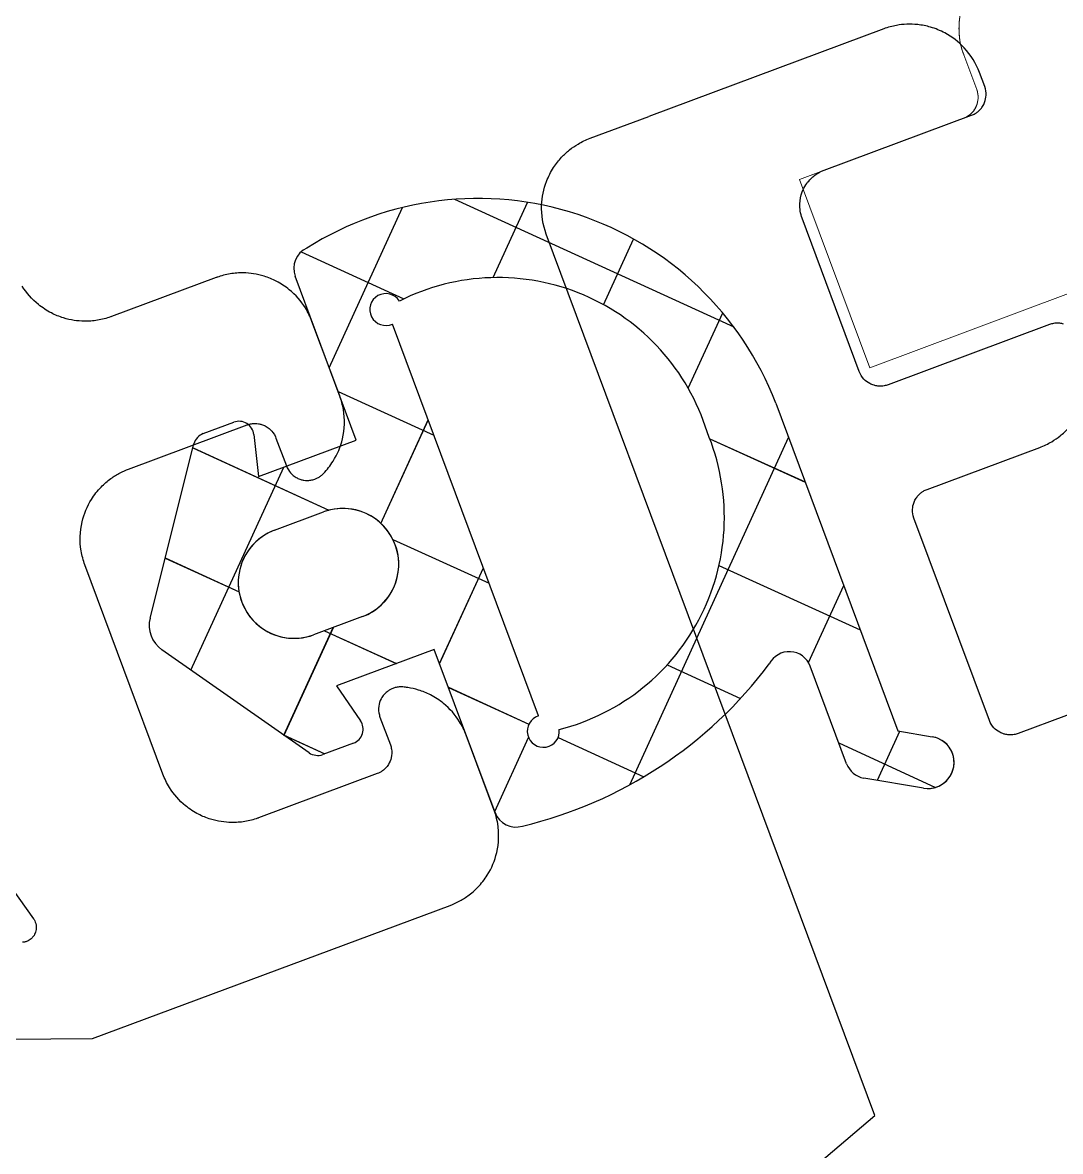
# Model space of a CAD drawing. Extents: x 12199666 to 24617114, y 1197707 to 2548648.
# Drawn here: x 12318127.64 to 12318141.58, y 1246594.79 to 1246609.95 of the extents above; entities that cross this region are included whole.
import ezdxf

# ---------------------------------------------------------------- set-up
doc = ezdxf.new("R2010")
doc.units = 0
doc.header["$LTSCALE"] = 10
doc.header["$MEASUREMENT"] = 0
doc.layers.add('TX-PLAN-T1-F11$0$_EDO-ALUMINIUM-SECTION', color=90, linetype='Continuous', lineweight=30)
for name, color, linetype in [('TX-PLAN-T1-F11$0$F-Alum', 4, 'Continuous'), ('TX-PLAN-T1-F11$0$F_MISC', 8, 'Continuous'), ('TX-PLAN-T1-F11$0$Hatch @ 1', 8, 'Continuous')]:
    doc.layers.add(name, color=color, linetype=linetype)
pattern_1 = [(45, (-100.235294117649, -120.6999999999799), (-1.060660171779821, 1.060660171779821), []), (135, (-100.235294117649, -120.6999999999799), (-1.060660171779821, -1.060660171779821), [])]

# ---------------------------------------------------------------- blocks, each defined once
blk = doc.blocks.new('TX-PLAN-T1-F11$0$A$C32464EE7-flat-2')
at = {"layer": 'TX-PLAN-T1-F11$0$Hatch @ 1'}
h = blk.add_hatch(dxfattribs=at)
h.set_pattern_fill('ACET-2D-M_GASKET-PISA', color=256, pattern_type=2)
h.set_pattern_definition(pattern_1)
edge = h.paths.add_edge_path(flags=16)
edge.add_ellipse((5.814364438774646, -0.1526982213981682), major_axis=(-2.294940350111574e-05, 2.941464082126913), ratio=0.9999999999848833, start_angle=173.8145875969422, end_angle=272.5188461349258)
edge.add_ellipse((5.821926715128939, 0.1477729937032564), major_axis=(-2.290718839503825e-05, 2.936053009114403), ratio=0.9999999999848832, start_angle=266.6572173838625, end_angle=366.3873601708309)
edge.add_ellipse((5.285052160907071, 3.022841308193165), major_axis=(-1.673695805948228e-06, 0.2145209020673065), ratio=0.9999999999848833, start_angle=281.4962730826894, end_angle=543.9951661964691)
edge.add_line((5.29999999802385, 2.808841823163675), (5.300000001851004, -2.808841816069616))
edge.add_ellipse((5.288592794779106, -3.0240257575133), major_axis=(-1.681226422078908e-06, 0.2154860854570871), ratio=0.9999999999848835, start_angle=356.9650625333506, end_angle=615.7571063353425)
edge = h.paths.add_edge_path()
edge.add_ellipse((2.405032269824005, 2.116825078257534), major_axis=(-1.560409145895391e-06, 0.1999999999970896), ratio=0.9999999999848836, start_angle=359.9995530153119, end_angle=415.4129925898955)
edge.add_line((2.240378361348121, 2.230355208259425), (0.8706921830089414, 0.243885337440588))
edge.add_ellipse((1.199999999989814, 0.01682507743680617), major_axis=(-3.12081101583317e-06, 0.3999999999869033), ratio=0.9999999999848833, start_angle=55.41299259357056, end_angle=124.5861134385662)
edge.add_line((0.8706921833145316, -0.2102351830108091), (2.240378364360367, -2.196705051967001))
edge.add_ellipse((2.405032272683457, -2.083174921739555), major_axis=(-1.560409145895391e-06, 0.1999999999970896), ratio=0.9999999999848836, start_angle=124.5861134395652, end_angle=179.9995530153118)
edge.add_line((2.405032272828976, -2.283174921736645), (2.843844720249763, -2.283174921438331))
edge.add_ellipse((2.843844720104244, -2.083174921441241), major_axis=(-1.560409145895391e-06, 0.1999999999970896), ratio=0.9999999999848836, start_angle=179.9995530153118, end_angle=284.0357964823576)
edge.add_line((3.037873220106121, -2.034667796302529), (2.900000000983709, -1.483174921406317))
edge.add_line((2.900000000983709, -1.483174921406317), (4.300000000963337, -1.483174920453166))
edge.add_line((4.300000000963337, -1.483174920453166), (4.300000002556772, -3.821543600482983))
edge.add_ellipse((4.600000002552406, -3.821543600279256), major_axis=(-2.34061008086428e-06, 0.2999999999883585), ratio=0.9999999999848834, start_angle=89.99955301531189, end_angle=176.6979376521906)
edge.add_ellipse((5.289379659596307, 1.682792904939561), major_axis=(-4.56161578767933e-05, 5.846700489855721), ratio=0.9999999999848833, start_angle=173.0575671010197, end_angle=212.6977271113292)
edge.add_ellipse((8.652177808558918, -3.457024890056346), major_axis=(-2.34061008086428e-06, 0.2999999999883585), ratio=0.9999999999848834, start_angle=269.9995530153119, end_angle=402.9296294644338, ccw=False)
edge.add_line((8.952177808569104, -3.457024889852619), (8.952177809522254, -4.856379998040211))
edge.add_ellipse((9.252177809517889, -4.856379997836484), major_axis=(-2.34061008086428e-06, 0.2999999999883585), ratio=0.9999999999848834, start_angle=89.99955301531189, end_angle=149.9995530156768)
edge.add_line((9.10217780968378, -5.116187619074481), (9.80802255890012, -5.523707274398475))
edge.add_ellipse((9.98302255870658, -5.220598382955359), major_axis=(-2.730710548348725e-06, 0.3499999999912689), ratio=0.9999999999848833, start_angle=149.9995530154322, end_angle=329.9995530164637)
edge.add_line((10.15802255848394, -4.917489491512242), (9.752177809386922, -4.683174916739517))
edge.add_line((9.752177809394198, -4.683174916739517), (9.752177806192776, 0.01678063913277583))
edge.add_ellipse((5.468519646572531, -0.02465037666843273), major_axis=(-3.342280979268251e-05, 4.283858512717416), ratio=0.9999999999848833, start_angle=270.5536934428019, end_angle=371.9602481519876)
edge.add_ellipse((4.599999997320992, 3.866825079756381), major_axis=(-2.34061008086428e-06, 0.2999999999883585), ratio=0.9999999999848834, start_angle=3.682369216765013, end_angle=89.99955301531189)
edge.add_line((4.299999997318082, 3.866825079545379), (4.299999998918793, 1.516825079546834))
edge.add_line((4.299999998918793, 1.516825079546834), (2.899999998939165, 1.516825078593683))
edge.add_line((2.899999998939165, 1.516825078600959), (3.037873217312153, 2.068317953686346))
edge.add_ellipse((2.843844717244792, 2.116825078555848), major_axis=(-1.560409145895391e-06, 0.1999999999970896), ratio=0.9999999999848836, start_angle=255.9633095464068, end_angle=359.9995530153119)
edge.add_line((2.843844717113825, 2.316825078560214), (2.405032269693038, 2.3168250782619))
edge = h.paths.add_edge_path(flags=16)
edge.add_line((3.550000000468572, -0.7331749209624832), (2.850000000478758, -0.7331749214354204))
edge.add_ellipse((2.849999999954889, 0.0168250785645796), major_axis=(-5.851528840139513e-06, 0.7499999999781725), ratio=0.9999999999848835, start_angle=359.99955301503394, end_angle=539.9995530150339, ccw=False)
edge.add_line((2.849999999452848, 0.7668250785645796), (3.549999999442662, 0.7668250790375168))
edge.add_ellipse((3.549999999959255, 0.01682507903751684), major_axis=(-5.851528840139513e-06, 0.7499999999781725), ratio=0.9999999999848835, start_angle=179.9995530150339, end_angle=359.99955301503394, ccw=False)
at = {"color": 8}
for p, q in [((4.299999998947897, 1.516825079561386), (4.299999997347186, 3.866825079552655)), ((5.300000001872831, -2.808841816062341), (5.299999998045678, 2.808841823170951)), ((2.405032269722142, 2.316825078269176), (2.843844717142929, 2.316825078560214)), ((0.8706921830307692, 0.243885337447864), (2.240378361362673, 2.230355208266701)), ((3.037873217333981, 2.068317953693622), (2.899999998968269, 1.516825078600959)), ((2.899999998968269, 1.516825078600959), (4.299999998947897, 1.516825079561386)), ((2.849999999474676, 0.7668250785718556), (3.549999999471765, 0.7668250790447928)), ((9.752177806214604, 0.01678063914005179), (9.752177809416025, -4.683174916732241)), ((2.240378364374919, -2.196705051952449), (0.8706921833436354, -0.2102351830035332)), ((3.5500000004904, -0.7331749209552072), (2.850000000500586, -0.7331749214281444)), ((2.900000001005537, -1.483174921399041), (3.037873220127949, -2.034667796295253)), ((4.300000000985165, -1.483174920438614), (2.900000001005537, -1.483174921399041)), ((4.300000002585875, -3.821543600475707), (4.300000000985165, -1.483174920438614)), ((2.843844720271591, -2.283174921431055), (2.405032272850804, -2.283174921736645)), ((8.952177809544082, -4.856379998032935), (8.952177808590932, -3.457024889845343)), ((9.752177809416025, -4.683174916732241), (10.15802255850576, -4.917489491504966)), ((9.808022558929224, -5.523707274398475), (9.102177809712884, -5.116187619067205))]:
    blk.add_line(p, q, dxfattribs=at)
for centre, major_axis, ratio, start_param, end_param in [((5.468519646594359, -0.02465037667570869), (-3.342280979268251e-05, 4.283858512717416), 0.9999999999848833, 4.722052754008287, 6.491931016787339), ((4.599999997350096, 3.86682507974183), (-2.34061008086428e-06, 0.2999999999883585), 0.9999999999848834, 0.06426946710663425, 1.570788525440383), ((5.285052160936175, 3.022841308185889), (-1.673695805948228e-06, 0.2145209020673065), 0.9999999999848833, 4.913036797386017, 9.494506765062146), ((5.821926715150767, 0.1477729936959804), (-2.290718839503825e-05, 2.936053009114403), 0.9999999999848832, 4.65404641755466, 6.394665772671334), ((2.405032269845833, 2.116825078257534), (-1.560409145895391e-06, 0.1999999999970896), 0.9999999999848833, 6.283177505825073, 7.250324476256483), ((2.843844717273896, 2.116825078548572), (-1.560409145895391e-06, 0.1999999999970896), 0.9999999999848833, 4.467402515886231, 6.283177505825073), ((2.849999999983993, 0.01682507855730364), (-5.851528840139509e-06, 0.749999999978172), 0.9999999999848833, 6.283177505820221, 9.424770159410015), ((3.549999999981083, 0.01682507903024089), (-5.851528840139509e-06, 0.749999999978172), 0.9999999999848833, 3.141584852230428, 6.283177505820221), ((1.200000000026193, 0.01682507743680617), (-3.12081101583317e-06, 0.3999999999869033), 0.9999999999848833, 0.9671391691410384, 2.174437881766134), ((5.81436443880375, -0.1526982214054442), (-2.294940350111574e-05, 2.941464082126913), 0.9999999999848833, 3.033636841562739, 4.756351138790278), ((2.843844720133347, -2.083174921448517), (-1.560409145895391e-06, 0.1999999999970896), 0.9999999999848833, 3.141584852235279, 4.957359842141669), ((2.40503227271256, -2.083174921746831), (-1.560409145895391e-06, 0.1999999999970896), 0.9999999999848833, 2.17443788178357, 3.141584852235279), ((5.28859279480821, -3.024025757520576), (-1.681226422078908e-06, 0.2154860854570871), 0.9999999999848834, 6.230215655794419, 10.74698889810456), ((8.652177808588021, -3.457024890063622), (-2.34061008086428e-06, 0.2999999999883585), 0.9999999999848834, 4.712381179030176, 7.032448687995126), ((5.289379659625411, 1.682792904939561), (-4.56161578767933e-05, 5.846700489855721), 0.9999999999848833, 3.020424341403813, 3.712275649601104), ((4.60000000258151, -3.821543600286532), (-2.34061008086428e-06, 0.2999999999883585), 0.9999999999848834, 1.570788525440383, 3.083960793514385), ((9.252177809539717, -4.85637999784376), (-2.34061008086428e-06, 0.2999999999883585), 0.9999999999848834, 1.570788525440383, 2.61798607664335), ((9.983022558728408, -5.220598382962635), (-2.730710548348725e-06, 0.3499999999912689), 0.9999999999848833, 2.617986076639081, 5.759578730246877)]:
    blk.add_ellipse(centre, major_axis=major_axis, ratio=ratio, start_param=start_param, end_param=end_param, dxfattribs=at)
blk = doc.blocks.new('TX-PLAN-T1-F11$0$A$C1AF07CCD-flat-1')
at = {"color": 34, "lineweight": 0, "flags": 128}
for points in [[(-7.199999878008384, 2.650000103058119), (-7.200000001335866, 2.149999995010148, -0.09869644232991795), (-7.222929456664133, 2.034969915890542, -0.08249638670600026), (-7.275003331196785, 1.951564866925764, -0.05218479353110298), (-7.320962825615425, 1.909280896135897, -0.04398833921330538), (-7.365833833944635, 1.881672906514723, -0.03657129134671248), (-7.406360655390017, 1.864988325447484, -0.03475398242086657), (-7.446741158506484, 1.85476540021773, -0.02181846096293561), (-7.472673279429728, 1.851247229744331, -0.02280645270893008), (-7.499998337960278, 1.850000064827327), (-7.49999983348971, 1.850000064841879), (-9.850000032383832, 1.850000063284824), (-9.85000003055029, -0.8500000067651854), (-7.000000215368345, -0.8500000048370566), (-5.499999970539648, 0.6500000092200935), (-3.355319844951737, 0.650000010668009), (-2.829871141402691, 1.516025464457925)], [(-6.94998704786849, 3.311452511414245, 0.08249890381584282), (-7.123571270487446, 3.033426796326239, 0.09869454672094982), (-7.200000001685112, 2.649999995010148)]]:
    blk.add_lwpolyline(points, format="xyb", dxfattribs=at)
blk = doc.blocks.new('TX-PLAN-T1-F11$0$A$C32464EE7-flat-3')
at = {"layer": 'TX-PLAN-T1-F11$0$Hatch @ 1'}
h = blk.add_hatch(dxfattribs=at)
h.set_pattern_fill('ACET-2D-M_GASKET-PISA', color=256, pattern_type=2)
h.set_pattern_definition(pattern_1)
edge = h.paths.add_edge_path(flags=16)
edge.add_ellipse((5.814364438847406, -0.1526982213472365), major_axis=(-2.729598120378796, 1.096131857113505), ratio=0.9999999999994006, start_angle=105.6940780329571, end_angle=204.398336571012)
edge.add_ellipse((5.821926715201698, 0.1477729937541881), major_axis=(-2.724576792796142, 1.094115429463272), ratio=0.9999999999994006, start_angle=198.5367078200183, end_angle=298.2668506070075)
edge.add_ellipse((5.285052160965279, 3.022841308244097), major_axis=(-0.1990695227650577, 0.07994086897087982), ratio=0.9999999999994006, start_angle=213.3757635179478, end_angle=475.8746566314689)
edge.add_line((5.299999998082058, 2.808841823221883), (5.300000001923763, -2.808841816011409))
edge.add_ellipse((5.288592794851866, -3.024025757462368), major_axis=(-0.1999651865189662, 0.08030054300616028), ratio=0.9999999999994006, start_angle=288.8445529682267, end_angle=547.6365967699815)
edge = h.paths.add_edge_path()
edge.add_ellipse((2.405032269838557, 2.116825078308466), major_axis=(-0.1855945232746308, 0.07452967818244362), ratio=0.9999999999994006, start_angle=291.8790434530692, end_angle=347.2924830284358)
edge.add_line((2.240378361348121, 2.230355208310357), (0.8706921830016654, 0.2438853374842438))
edge.add_ellipse((1.199999999982538, 0.01682507748773787), major_axis=(-0.3711890465565375, 0.1490593563576113), ratio=0.9999999999994006, start_angle=347.2924830285299, end_angle=416.4656038743582)
edge.add_line((0.8706921833145316, -0.2102351829671534), (2.240378364374919, -2.196705051916069))
edge.add_ellipse((2.40503227271256, -2.083174921688624), major_axis=(-0.1855945232746308, 0.07452967818244362), ratio=0.9999999999994006, start_angle=56.46560387657177, end_angle=111.8790434530692)
edge.add_line((2.40503227285808, -2.283174921692989), (2.843844720286143, -2.283174921394675))
edge.add_ellipse((2.843844720140623, -2.083174921390309), major_axis=(-0.1855945232746308, 0.07452967818244362), ratio=0.9999999999994006, start_angle=111.8790434530692, end_angle=215.9152869203469)
edge.add_line((3.037873220142501, -2.034667796251597), (2.900000001020089, -1.483174921355385))
edge.add_line((2.900000001012813, -1.483174921348109), (4.300000001014268, -1.483174920394958))
edge.add_line((4.300000001014268, -1.483174920402234), (4.300000002614979, -3.821543600424775))
edge.add_ellipse((4.600000002610614, -3.821543600221048), major_axis=(-0.2783917849155841, 0.1117945172663894), ratio=0.9999999999994008, start_angle=21.87904345084974, end_angle=108.5774280877561)
edge.add_ellipse((5.28937965966179, 1.682792904990492), major_axis=(-5.42557795096218, 2.178763529664138), ratio=0.9999999999994006, start_angle=104.9370575371131, end_angle=144.5772175474359)
edge.add_ellipse((8.652177808682609, -3.457024889983586), major_axis=(-0.2783917849155841, 0.1117945172663894), ratio=0.9999999999994008, start_angle=201.8790434508498, end_angle=334.8091199014786, ccw=False)
edge.add_line((8.952177808692795, -3.457024889779859), (8.952177809645946, -4.856379997967451))
edge.add_ellipse((9.25217780964158, -4.856379997756449), major_axis=(-0.2783917849155841, 0.1117945172663894), ratio=0.9999999999994008, start_angle=21.87904345084974, end_angle=81.87904345158267)
edge.add_line((9.102177809822024, -5.116187619001721), (9.80802255904564, -5.523707274325716))
edge.add_ellipse((9.983022558830271, -5.220598382875323), major_axis=(-0.324790415732423, 0.1304269368120004), ratio=0.9999999999994006, start_angle=81.87904345147173, end_angle=261.8790434514717)
edge.add_line((10.15802255863673, -4.917489491439483), (9.75217780953244, -4.683174916666758))
edge.add_line((9.75217780953244, -4.683174916666758), (9.752177806323743, 0.01678063919825945))
edge.add_ellipse((5.468519646630739, -0.02465037661750102), major_axis=(-3.975303392398927, 1.596372981643071), ratio=0.9999999999994008, start_angle=202.4331838789039, end_angle=303.8397385880745)
edge.add_ellipse((4.599999997357372, 3.866825079807313), major_axis=(-0.2783917849155841, 0.1117945172663894), ratio=0.9999999999994008, start_angle=295.5618596522221, end_angle=381.8790434508497)
edge.add_line((4.299999997361738, 3.866825079603586), (4.299999998969724, 1.516825079605042))
edge.add_line((4.299999998969724, 1.516825079597766), (2.899999998968269, 1.516825078644615))
edge.add_line((2.899999998968269, 1.516825078644615), (3.037873217341257, 2.068317953730002))
edge.add_ellipse((2.843844717273896, 2.11682507860678), major_axis=(-0.1855945232746308, 0.07452967818244362), ratio=0.9999999999994006, start_angle=187.8427999839768, end_angle=291.8790434530692)
edge.add_line((2.843844717142929, 2.31682507860387), (2.405032269714866, 2.316825078305556))
edge = h.paths.add_edge_path(flags=16)
edge.add_line((3.550000000504951, -0.7331749209115515), (2.850000000507862, -0.7331749213917647))
edge.add_ellipse((2.849999999983993, 0.0168250786155113), major_axis=(-0.6959794622889603, 0.2794862931696115), ratio=0.9999999999994008, start_angle=291.87904345108393, end_angle=471.8790434510838, ccw=False)
edge.add_line((2.849999999481952, 0.7668250786155113), (3.549999999479041, 0.7668250790957245))
edge.add_ellipse((3.549999999988358, 0.01682507908844855), major_axis=(-0.6959794622889603, 0.2794862931696115), ratio=0.9999999999994008, start_angle=111.8790434510839, end_angle=291.87904345108393, ccw=False)
at = {"color": 8}
for p, q in [((4.299999998991552, 1.516825079597766), (4.299999997390842, 3.866825079589034)), ((5.300000001945591, -2.808841816018685), (5.299999998103885, 2.808841823214607)), ((2.405032269736694, 2.316825078305556), (2.843844717164757, 2.316825078596594)), ((0.8706921830307692, 0.2438853374769678), (2.240378361377225, 2.230355208303081)), ((3.037873217363085, 2.068317953730002), (2.899999998997373, 1.516825078637339)), ((2.899999998997373, 1.516825078637339), (4.299999998991552, 1.516825079597766)), ((2.84999999950378, 0.7668250786082353), (3.549999999500869, 0.7668250790811726)), ((9.752177806345571, 0.01678063919098349), (9.752177809561545, -4.683174916674034)), ((2.240378364404023, -2.196705051923345), (0.8706921833436354, -0.2102351829671534)), ((3.550000000534055, -0.7331749209115515), (2.85000000052969, -0.7331749213917647)), ((2.900000001041917, -1.483174921362661), (3.037873220171605, -2.034667796258873)), ((4.300000001043372, -1.483174920402234), (2.900000001041917, -1.483174921362661)), ((4.300000002644083, -3.821543600439327), (4.300000001043372, -1.483174920402234)), ((2.84384472030797, -2.283174921394675), (2.405032272879907, -2.283174921700265)), ((8.95217780967505, -4.856379997982003), (8.952177808714623, -3.457024889794411)), ((9.752177809561545, -4.683174916674034), (10.15802255865856, -4.917489491446759)), ((9.808022559074743, -5.523707274340268), (9.102177809851128, -5.116187619016273))]:
    blk.add_line(p, q, dxfattribs=at)
for centre, major_axis, ratio, start_param, end_param in [((5.468519646645291, -0.0246503766393289), (-3.975303392398927, 1.596372981643071), 0.9999999999994006, 3.533125573981979, 5.303003836760766), ((4.599999997371924, 3.866825079785485), (-0.2783917849155841, 0.1117945172663894), 0.9999999999994007, 5.158527594248659, 6.665046652583817), ((5.285052160987107, 3.022841308214993), (-0.1990695227650577, 0.07994086897087982), 0.9999999999994006, 3.724109617344988, 8.305579585016602), ((5.82192671521625, 0.1477729937323602), (-2.724576792796142, 1.094115429463272), 0.9999999999994006, 3.465119237529293, 5.20573859264633), ((2.405032269853109, 2.116825078293914), (-0.1855945232746308, 0.0745296781824436), 0.9999999999994006, 5.094250325827657, 6.061397296272733), ((2.843844717288448, 2.116825078592228), (-0.1855945232746308, 0.0745296781824436), 0.9999999999994006, 3.278475335885547, 5.094250325827657), ((2.850000000005821, 0.01682507860095939), (-0.69597946228896, 0.2794862931696115), 0.9999999999994006, 5.094250325793007, 8.235842979382799), ((3.55000000000291, 0.01682507908117259), (-0.6959794622889601, 0.2794862931696115), 0.9999999999994006, 1.952657672203213, 5.094250325793007), ((1.200000000004366, 0.01682507746591), (-0.3711890465565375, 0.1490593563576113), 0.9999999999994006, 6.061397296274375, 7.268696008914005), ((5.814364438869234, -0.1526982213617885), (-2.729598120378796, 1.096131857113505), 0.9999999999994006, 1.844709661534912, 3.567423958763696), ((2.843844720155175, -2.083174921404861), (-0.1855945232746308, 0.0745296781824436), 0.9999999999994006, 1.952657672237864, 3.768432662148302), ((2.405032272727112, -2.083174921703176), (-0.1855945232746308, 0.0745296781824436), 0.9999999999994006, 0.9855107017730511, 1.952657672237864), ((5.288592794873693, -3.024025757484196), (-0.1999651865189662, 0.08030054300616027), 0.9999999999994006, 5.041288475746716, 9.55806171805272), ((8.652177808704437, -3.457024889998138), (-0.2783917849155841, 0.1117945172663894), 0.9999999999994007, 3.523453998994023, 5.843521507985274), ((5.289379659683618, 1.682792904968665), (-5.42557795096218, 2.178763529664138), 0.9999999999994006, 1.831497161377356, 2.523348469574878), ((4.600000002625166, -3.821543600250152), (-0.2783917849155841, 0.1117945172663894), 0.9999999999994007, 0.3818613454042301, 1.895033613478714), ((9.252177809663408, -4.856379997778276), (-0.2783917849155841, 0.1117945172663894), 0.9999999999994007, 0.3818613454042301, 1.42905889661362), ((9.983022558852099, -5.220598382897151), (-0.3247904157324228, 0.1304269368120003), 0.9999999999994006, 1.429058896611684, 4.570651550201477)]:
    blk.add_ellipse(centre, major_axis=major_axis, ratio=ratio, start_param=start_param, end_param=end_param, dxfattribs=at)
blk = doc.blocks.new('TX-PLAN-T1-F11$0$A$C1AF07CCD-flat-2')
at = {"color": 34, "lineweight": 0, "flags": 128}
for points in [[(-7.199999878146627, 2.650000103101775), (-7.200000001488661, 2.149999995053804, -0.01610993302645622), (-7.200622546828527, 2.130683127092198, -0.03475398230777431), (-7.206184003749513, 2.089401612713118, -0.02181846079171122), (-7.212582999003644, 2.064026323969301, -0.02280645265396451), (-7.221608504667529, 2.038204734330066, -0.02280395144759576), (-7.232947049691575, 2.013315224496182, -0.02182096248213347), (-7.245876688772114, 1.99055926418805, -0.03475147887319887), (-7.270408997952472, 1.956899054377573, -0.03657129096892783), (-7.300993694880162, 1.925508373984485, -0.04398833952414666), (-7.343333870565402, 1.894156850859872, -0.05218730033460195), (-7.399701460555661, 1.867263044980064, -0.08249638670685143), (-7.496504264599935, 1.85002043114946, -0.002913050195748136), (-7.499999833642505, 1.850000064900087), (-9.850000032573007, 1.85000006332848), (-9.85000003073219, -0.8500000067288056), (-7.000000215506589, -0.850000004778849), (-5.499999970663339, 0.6500000092783011), (-3.355319845024496, 0.6500000107334927), (-2.829871141475451, 1.516025464523409)], [(-7.090175255310896, 3.105618276858877, 0.02280645283168065), (-7.127974366987473, 3.022644031807431, 0.02280395169203943), (-7.158055899701139, 2.936581391812069, 0.02182096241767737), (-7.179388136712078, 2.851987325215305, 0.03475147921302506), (-7.197924679006974, 2.714392065849097, 0.0161105567454543), (-7.200000001837907, 2.649999995053804)]]:
    blk.add_lwpolyline(points, format="xyb", dxfattribs=at)
blk = doc.blocks.new('TX-PLAN-T1-F11$0$A$C32464EE7-flat-4')
at = {"layer": 'TX-PLAN-T1-F11$0$Hatch @ 1'}
h = blk.add_hatch(dxfattribs=at)
h.set_pattern_fill('ACET-2D-M_GASKET-PISA', color=256, pattern_type=2)
h.set_pattern_definition(pattern_1)
edge = h.paths.add_edge_path(flags=16)
edge.add_ellipse((5.814364438861958, -0.1526982214127202), major_axis=(0.001247347929165699, 2.941463817740441), ratio=0.9999999999999949, start_angle=173.8393312876334, end_angle=272.5435898256804)
edge.add_ellipse((5.82192671521625, 0.1477729936814285), major_axis=(0.001245053324964829, 2.93605274521542), ratio=0.9999999999999947, start_angle=266.6819610746257, end_angle=366.412103861641)
edge.add_ellipse((5.285052160994383, 3.022841308178613), major_axis=(9.09690497792326e-05, 0.2145208827860188), ratio=0.9999999999999948, start_angle=281.521016771839, end_angle=544.0199098853894)
edge.add_line((5.299999998118437, 2.808841823149123), (5.300000001923763, -2.808841816084168))
edge.add_ellipse((5.288592794851866, -3.024025757527852), major_axis=(9.137834422290702e-05, 0.2154860660884965), ratio=0.9999999999999949, start_angle=356.989806222933, end_angle=615.7818500246727)
edge = h.paths.add_edge_path()
edge.add_ellipse((2.405032269867661, 2.116825078250258), major_axis=(8.481136319460347e-05, 0.1999999820181983), ratio=0.9999999999999949, start_angle=0.02429670616088576, end_angle=55.43773628152312)
edge.add_line((2.240378361384501, 2.230355208252149), (0.8706921830234933, 0.2438853374333121))
edge.add_ellipse((1.19999999999709, 0.01682507743680617), major_axis=(0.0001696227336651645, 0.3999999640363967), ratio=0.9999999999999949, start_angle=55.43773628315692, end_angle=124.6108571298198)
edge.add_line((0.8706921833290835, -0.2102351830108091), (2.240378364382195, -2.196705051974277))
edge.add_ellipse((2.40503227271256, -2.083174921746831), major_axis=(8.481136319460347e-05, 0.1999999820181983), ratio=0.9999999999999949, start_angle=124.6108571296356, end_angle=180.0242967061608)
edge.add_line((2.40503227285808, -2.283174921751197), (2.843844720286143, -2.283174921452883))
edge.add_ellipse((2.843844720140623, -2.083174921448517), major_axis=(8.481136319460347e-05, 0.1999999820181983), ratio=0.9999999999999949, start_angle=180.0242967061608, end_angle=284.0605401734103)
edge.add_line((3.037873220142501, -2.034667796309805), (2.900000001020089, -1.483174921413593))
edge.add_line((2.900000001020089, -1.483174921413593), (4.300000001021544, -1.483174920467718))
edge.add_line((4.300000001021544, -1.483174920467718), (4.300000002607703, -3.821543600497534))
edge.add_ellipse((4.600000002603338, -3.821543600293808), major_axis=(0.000127217048429884, 0.2999999730236595), ratio=0.9999999999999948, start_angle=90.0242967061612, end_angle=176.7226813430897)
edge.add_ellipse((5.289379659683618, 1.682792904925009), major_axis=(0.002479333255905658, 5.846699964349679), ratio=0.999999999999995, start_angle=173.0823107915741, end_angle=212.7224708019415)
edge.add_ellipse((8.652177808682609, -3.457024890085449), major_axis=(0.000127217048429884, 0.2999999730236595), ratio=0.9999999999999948, start_angle=270.0242967061612, end_angle=402.9543731558687, ccw=False)
edge.add_line((8.952177808692795, -3.457024889881723), (8.95217780963867, -4.856379998069315))
edge.add_ellipse((9.252177809627028, -4.856379997865588), major_axis=(0.000127217048429884, 0.2999999730236595), ratio=0.9999999999999948, start_angle=90.0242967061612, end_angle=150.0242967056976)
edge.add_line((9.102177809814748, -5.116187619103584), (9.808022559031087, -5.523707274434855))
edge.add_ellipse((9.983022558815719, -5.220598382991739), major_axis=(0.0001484198874095457, 0.3499999685300284), ratio=0.9999999999999949, start_angle=150.0242967060608, end_angle=330.0242967060607)
edge.add_line((10.1580225586149, -4.917489491548622), (9.752177809517889, -4.683174916775897))
edge.add_line((9.752177809525165, -4.683174916768621), (9.752177806338295, 0.016780639103672))
edge.add_ellipse((5.468519646645291, -0.02465037668298464), major_axis=(0.001816599447920453, 4.283858127681015), ratio=0.999999999999995, start_angle=270.5784371334116, end_angle=371.9849918425964)
edge.add_ellipse((4.599999997393752, 3.866825079734554), major_axis=(0.000127217048429884, 0.2999999730236595), ratio=0.9999999999999948, start_angle=3.707112907558814, end_angle=90.0242967061612)
edge.add_line((4.299999997398118, 3.866825079530827), (4.299999998991552, 1.516825079532282))
edge.add_line((4.299999998991552, 1.516825079532282), (2.899999998990097, 1.516825078586407))
edge.add_line((2.899999998990097, 1.516825078586407), (3.037873217363085, 2.068317953671794))
edge.add_ellipse((2.843844717295724, 2.116825078548572), major_axis=(8.481136319460347e-05, 0.1999999820181983), ratio=0.9999999999999949, start_angle=255.9880532370519, end_angle=360.0242967061609)
edge.add_line((2.843844717164757, 2.316825078552938), (2.405032269736694, 2.316825078254624))
edge = h.paths.add_edge_path(flags=16)
edge.add_line((3.550000000519503, -0.7331749209697591), (2.850000000522414, -0.7331749214426964))
edge.add_ellipse((2.849999999998545, 0.01682507855002768), major_axis=(0.00031804262107471, 0.7499999325664248), ratio=0.9999999999999948, start_angle=0.024296706160782833, end_angle=180.0242967061609, ccw=False)
edge.add_line((2.849999999496504, 0.7668250785500277), (3.549999999493593, 0.7668250790229649))
edge.add_ellipse((3.55000000000291, 0.01682507903024089), major_axis=(0.00031804262107471, 0.7499999325664248), ratio=0.9999999999999948, start_angle=180.0242967061609, end_angle=360.0242967061609, ccw=False)
at = {"color": 8}
for p, q in [((4.299999998998828, 1.51682507955411), (4.299999997405394, 3.866825079545379)), ((5.300000001931039, -2.808841816076892), (5.299999998118437, 2.808841823163675)), ((2.405032269751246, 2.3168250782619), (2.843844717172033, 2.31682507856749)), ((0.8706921830234933, 0.243885337447864), (2.240378361391777, 2.230355208266701)), ((3.037873217377637, 2.068317953686346), (2.899999998997373, 1.516825078600959)), ((2.899999998997373, 1.516825078600959), (4.299999998998828, 1.51682507955411)), ((2.84999999950378, 0.7668250785645796), (3.549999999508145, 0.7668250790447928)), ((9.752177806345571, 0.01678063911094796), (9.752177809525165, -4.683174916761345)), ((2.240378364389471, -2.196705051959725), (0.8706921833363594, -0.2102351829962572)), ((3.550000000519503, -0.7331749209552072), (2.850000000522414, -0.7331749214354204)), ((2.900000001034641, -1.483174921399041), (3.037873220157053, -2.034667796295253)), ((4.30000000102882, -1.48317492044589), (2.900000001034641, -1.483174921399041)), ((4.300000002614979, -3.821543600482983), (4.30000000102882, -1.48317492044589)), ((2.843844720293419, -2.283174921438331), (2.405032272865355, -2.283174921729369)), ((8.952177809645946, -4.856379998054763), (8.952177808700071, -3.457024889867171)), ((9.752177809525165, -4.683174916761345), (10.15802255862945, -4.91748949153407)), ((9.808022559038363, -5.523707274420303), (9.102177809814748, -5.116187619089033))]:
    blk.add_line(p, q, dxfattribs=at)
for centre, major_axis, ratio, start_param, end_param in [((5.468519646645291, -0.02465037666843273), (0.001816599447920453, 4.283858127681015), 0.9999999999999948, 4.72248461287852, 6.492362875657555), ((4.599999997401028, 3.866825079749105), (0.000127217048429884, 0.2999999730236595), 0.9999999999999948, 0.06470132598008149, 1.571220384314799), ((5.285052161008934, 3.022841308193165), (9.09690497792326e-05, 0.2145208827860188), 0.999999999999995, 4.913468656230768, 9.494938623902895), ((5.821926715223526, 0.1477729937032564), (0.001245053324964829, 2.93605274521542), 0.9999999999999949, 4.654478276427575, 6.395097631545066), ((2.405032269874937, 2.11682507826481), (8.481136319460347e-05, 0.1999999820181983), 0.9999999999999949, 0.0004240575198970475, 0.9675710279648966), ((2.843844717303, 2.116825078563124), (8.481136319460347e-05, 0.1999999820181983), 0.9999999999999949, 4.467834374757086, 6.283609364699483), ((2.850000000005821, 0.0168250785645796), (0.00031804262107471, 0.7499999325664248), 0.999999999999995, 0.0004240575198970475, 3.14201671110969), ((3.55000000000291, 0.0168250790447928), (0.00031804262107471, 0.7499999325664248), 0.999999999999995, 3.14201671110969, 6.283609364699483), ((1.200000000011642, 0.01682507745135808), (0.0001696227336651645, 0.3999999640363967), 0.9999999999999949, 0.9675710279934115, 2.174869740647607), ((5.814364438869234, -0.1526982213981682), (0.001247347929165699, 2.941463817740441), 0.9999999999999949, 3.034068700434396, 4.756782997663041), ((2.843844720147899, -2.083174921441241), (8.481136319460347e-05, 0.1999999820181983), 0.9999999999999949, 3.14201671110969, 4.957791701019636), ((2.405032272719836, -2.083174921732279), (8.481136319460347e-05, 0.1999999820181983), 0.9999999999999949, 2.174869740644391, 3.14201671110969), ((5.288592794859142, -3.024025757520576), (9.137834422290325e-05, 0.2154860660884879), 0.9999999999999949, 6.230647514646724, 10.74742075695247), ((8.652177808689885, -3.457024890070898), (0.000127217048429884, 0.2999999730236595), 0.9999999999999948, 4.712813037904592, 7.032880546879763), ((5.289379659690894, 1.682792904939561), (0.002479333255905658, 5.846699964349679), 0.9999999999999948, 3.02085620027308, 3.712707508471382), ((4.600000002610614, -3.821543600279256), (0.000127217048429884, 0.2999999730236595), 0.9999999999999948, 1.571220384314799, 3.084392652389671), ((9.252177809634304, -4.856379997858312), (0.000127217048429884, 0.2999999730236595), 0.9999999999999948, 1.571220384314799, 2.618417935503306), ((9.983022558822995, -5.220598382977187), (0.0001484198874095455, 0.349999968530028), 0.9999999999999949, 2.618417935509644, 5.760010589099437)]:
    blk.add_ellipse(centre, major_axis=major_axis, ratio=ratio, start_param=start_param, end_param=end_param, dxfattribs=at)
blk = doc.blocks.new('TX-PLAN-T1-F11$0$A$C1AF07CCD-flat-3')
at = {"color": 34, "lineweight": 0, "flags": 128}
for points in [[(-7.199999878110248, 2.650000103087223), (-7.200000001452281, 2.149999995039252, -0.0001057350561686417), (-7.200000028293289, 2.149873034912162, -0.09869862799881143), (-7.222979159356328, 2.034850271331379, -0.08249638675708128), (-7.275089048249356, 1.951467718703498, -0.05218479374775833), (-7.321066799093387, 1.909203599876491, -0.04398833912783447), (-7.365949725994142, 1.881614990765229, -0.03657129096121133), (-7.406483749036852, 1.864947913119977, -0.03475398237562827), (-7.446868663253554, 1.854742427531164, -0.02181846122447284), (-7.472802301119373, 1.8512354564009, -0.02269967948542079), (-7.499999833606125, 1.850000064870983), (-9.850000032536627, 1.850000063313928), (-9.850000030717638, -0.8500000067360816), (-7.000000215492037, -0.8500000048152287), (-5.499999970634235, 0.6500000092346454), (-3.355319844995392, 0.650000010682561), (-2.829871141439071, 1.516025464472477)], [(-6.949703512509586, 3.311773858913512, 0.08249689021660882), (-7.123403796977072, 3.03382994641288, 0.09869862794944342), (-7.199999913435022, 2.650420379337447, 0.0001050933920956383), (-7.200000001794251, 2.649999995039252)]]:
    blk.add_lwpolyline(points, format="xyb", dxfattribs=at)
blk = doc.blocks.new('TX-PLAN-T1-F11$0$A$C32464EE7-flat-7')
at = {"layer": 'TX-PLAN-T1-F11$0$Hatch @ 1'}
h = blk.add_hatch(dxfattribs=at)
h.set_pattern_fill('ACET-2D-M_GASKET-PISA', color=256, pattern_type=2)
h.set_pattern_definition(pattern_1)
edge = h.paths.add_edge_path(flags=16)
edge.add_ellipse((5.814364438789198, -0.1526982213545125), major_axis=(0.5649359260496567, 2.886703716423654), ratio=0.9999999999860073, start_angle=184.8880294747545, end_angle=283.5922880128548)
edge.add_ellipse((5.821926715143491, 0.1477729937396361), major_axis=(0.5638966784317745, 2.881393379757355), ratio=0.9999999999860073, start_angle=277.7306592618329, end_angle=377.4608020489512)
edge.add_ellipse((5.285052160943451, 3.022841308229545), major_axis=(0.04120076297840569, 0.2105272299595526), ratio=0.9999999999860072, start_angle=292.5697149594688, end_angle=555.0686080731173)
edge.add_line((5.299999998052954, 2.808841823200055), (5.300000001843728, -2.808841816033237))
edge.add_ellipse((5.288592794779106, -3.024025757484196), major_axis=(0.04138613555551275, 0.2114744448190323), ratio=0.9999999999860072, start_angle=8.038504410392513, end_angle=266.8305482115895)
edge = h.paths.add_edge_path()
edge.add_ellipse((2.405032269831281, 2.116825078293914), major_axis=(0.03841188675141893, 0.1962766592259868), ratio=0.9999999999860073, start_angle=11.07299489195491, end_angle=66.48643446836037)
edge.add_line((2.240378361355397, 2.230355208303081), (0.8706921830089414, 0.2438853374842438))
edge.add_ellipse((1.199999999975262, 0.01682507747318596), major_axis=(0.07682377350283787, 0.3925533184446977), ratio=0.9999999999860073, start_angle=66.48643447060178, end_angle=135.659555316896)
edge.add_line((0.8706921833145316, -0.2102351829671534), (2.240378364331264, -2.196705051923345))
edge.add_ellipse((2.405032272668905, -2.083174921703176), major_axis=(0.03841188675141893, 0.1962766592259868), ratio=0.9999999999860073, start_angle=135.6595553169623, end_angle=191.0729948940392)
edge.add_line((2.405032272814424, -2.283174921700265), (2.843844720235211, -2.283174921401951))
edge.add_ellipse((2.843844720082416, -2.083174921404861), major_axis=(0.03841188675141893, 0.1962766592259868), ratio=0.9999999999860073, start_angle=191.0729948940393, end_angle=295.1092383608296)
edge.add_line((3.037873220091569, -2.034667796258873), (2.900000000976434, -1.483174921362661))
edge.add_line((2.900000000976434, -1.483174921362661), (4.300000000963337, -1.48317492040951))
edge.add_line((4.300000000963337, -1.483174920416786), (4.300000002534944, -3.821543600439327))
edge.add_ellipse((4.600000002523302, -3.821543600228324), major_axis=(0.05761783012712841, 0.2944149888353422), ratio=0.9999999999860073, start_angle=101.0729948931757, end_angle=187.7713795303629)
edge.add_ellipse((5.289379659625411, 1.682792904968665), major_axis=(1.122913985469496, 5.737854198341666), ratio=0.9999999999860073, start_angle=184.1310089788292, end_angle=223.7711689892372)
edge.add_ellipse((8.652177808558918, -3.45702489001269), major_axis=(0.05761783012712841, 0.2944149888353422), ratio=0.9999999999860073, start_angle=281.0729948931758, end_angle=414.0030713433446, ccw=False)
edge.add_line((8.952177808547276, -3.457024889808963), (8.95217780949315, -4.856379997996555))
edge.add_ellipse((9.252177809474233, -4.856379997785552), major_axis=(0.05761783012712841, 0.2944149888353422), ratio=0.9999999999860073, start_angle=101.0729948931757, end_angle=161.0729948938208)
edge.add_line((9.102177809676505, -5.116187619030825), (9.808022558878292, -5.523707274362096))
edge.add_ellipse((9.983022558662924, -5.220598382911703), major_axis=(0.06722080181498313, 0.343484153643658), ratio=0.9999999999860074, start_angle=161.0729948933015, end_angle=341.0729948933015)
edge.add_line((10.15802255846938, -4.917489491475862), (9.752177809379646, -4.683174916703138))
edge.add_line((9.752177809379646, -4.683174916695862), (9.752177806207328, 0.01678063916915562))
edge.add_ellipse((5.468519646565255, -0.0246503766393289), major_axis=(0.8227554402765235, 4.204107187455521), ratio=0.9999999999860072, start_angle=281.6271353205989, end_angle=383.0336900297659)
edge.add_ellipse((4.599999997350096, 3.866825079792761), major_axis=(0.05761783012712841, 0.2944149888353422), ratio=0.9999999999860073, start_angle=14.75581109492195, end_angle=101.0729948931757)
edge.add_line((4.299999997361738, 3.866825079589034), (4.299999998940621, 1.51682507959049))
edge.add_line((4.299999998940621, 1.51682507959049), (2.899999998953717, 1.516825078637339))
edge.add_line((2.899999998953717, 1.516825078637339), (3.037873217326705, 2.068317953722726))
edge.add_ellipse((2.843844717252068, 2.116825078599504), major_axis=(0.03841188675141893, 0.1962766592259868), ratio=0.9999999999860073, start_angle=267.0367514248206, end_angle=371.0729948919549)
edge.add_line((2.843844717135653, 2.316825078596594), (2.405032269714866, 2.31682507829828))
edge = h.paths.add_edge_path(flags=16)
edge.add_line((3.550000000461296, -0.7331749209188274), (2.850000000471482, -0.7331749213917647))
edge.add_ellipse((2.849999999954889, 0.01682507860095939), major_axis=(0.144044575317821, 0.7360374720883556), ratio=0.9999999999860075, start_angle=11.072994893477983, end_angle=191.0729948929221, ccw=False)
edge.add_line((2.849999999452848, 0.7668250786009594), (3.549999999442662, 0.7668250790738966))
edge.add_ellipse((3.549999999951979, 0.01682507907389663), major_axis=(0.144044575317821, 0.7360374720883556), ratio=0.9999999999860075, start_angle=191.0729948929221, end_angle=371.072994893478, ccw=False)
at = {"color": 8}
for p, q in [((4.299999998933345, 1.516825079605042), (4.299999997347186, 3.86682507959631)), ((5.300000001843728, -2.808841816011409), (5.299999998045678, 2.808841823214607)), ((2.40503226970759, 2.316825078312831), (2.843844717135653, 2.316825078611146)), ((0.8706921830089414, 0.2438853374987957), (2.240378361355397, 2.230355208310357)), ((3.037873217326705, 2.068317953737278), (2.899999998953717, 1.516825078651891)), ((2.899999998953717, 1.516825078651891), (4.299999998933345, 1.516825079605042)), ((2.849999999460124, 0.7668250786155113), (3.549999999449938, 0.7668250790957245)), ((9.752177806200052, 0.01678063917643158), (9.75217780937237, -4.683174916688586)), ((2.24037836433854, -2.196705051908793), (0.8706921833145316, -0.2102351829526015)), ((3.550000000461296, -0.7331749209042755), (2.850000000471482, -0.7331749213844887)), ((2.900000000976434, -1.483174921348109), (3.037873220098845, -2.034667796244321)), ((4.300000000956061, -1.483174920394958), (2.900000000976434, -1.483174921348109)), ((4.300000002534944, -3.821543600432051), (4.300000000956061, -1.483174920394958)), ((2.843844720235211, -2.283174921387399), (2.405032272807148, -2.283174921678437)), ((8.952177809500427, -4.856379997989279), (8.952177808554552, -3.457024889801687)), ((9.75217780937237, -4.683174916688586), (10.15802255846211, -4.917489491468586)), ((9.808022558878292, -5.52370727435482), (9.102177809669229, -5.116187619023549))]:
    blk.add_line(p, q, dxfattribs=at)
for centre, major_axis, ratio, start_param, end_param in [((5.468519646557979, -0.0246503766393289), (0.8227554402765235, 4.20410718745552), 0.9999999999860072, 4.915320774304067, 6.685199037082793), ((4.599999997350096, 3.866825079785485), (0.05761783012712841, 0.2944149888353422), 0.9999999999860073, 0.2575374874086975, 1.764056545737331), ((5.285052160943451, 3.022841308229545), (0.04120076297840569, 0.2105272299595526), 0.9999999999860072, 5.106304817664039, 9.687774785337876), ((5.821926715136215, 0.1477729937469121), (0.5638966784317745, 2.881393379757355), 0.9999999999860073, 4.847314437853468, 6.587933792972757), ((2.405032269831281, 2.11682507830119), (0.03841188675141893, 0.1962766592259868), 0.9999999999860073, 0.193260218921127, 1.160407189384334), ((2.843844717244792, 2.116825078599504), (0.03841188675141893, 0.1962766592259868), 0.9999999999860073, 4.660670536192779, 6.476445526100713), ((2.849999999954889, 0.01682507860823534), (0.144044575317821, 0.7360374720883556), 0.9999999999860073, 0.1932602189477093, 3.334852872527801), ((3.549999999944703, 0.01682507907389663), (0.144044575317821, 0.7360374720883556), 0.9999999999860073, 3.334852872527801, 6.476445526127296), ((1.199999999975262, 0.01682507747318596), (0.07682377350283787, 0.3925533184446977), 0.9999999999860073, 1.160407189423454, 2.367705902071215), ((5.814364438781922, -0.1526982213545125), (0.5649359260496567, 2.886703716423654), 0.9999999999860073, 3.226904861858789, 4.949619159088364), ((2.84384472007514, -2.083174921397585), (0.03841188675141893, 0.1962766592259868), 0.9999999999860073, 3.334852872547299, 5.150627862449232), ((2.405032272661629, -2.083174921703176), (0.03841188675141893, 0.1962766592259868), 0.9999999999860073, 2.367705902072371, 3.334852872547298), ((5.28859279477183, -3.02402575747692), (0.04138613555551274, 0.2114744448190322), 0.9999999999860073, 0.1402983688974349, 4.657071611193704), ((8.652177808551642, -3.457024890005414), (0.05761783012712841, 0.2944149888353422), 0.9999999999860073, 4.905649199327125, 7.225716708310347), ((5.289379659625411, 1.68279290497594), (1.122913985469495, 5.737854198341664), 0.9999999999860073, 3.213692361699811, 3.905543669898822), ((4.600000002516026, -3.821543600228324), (0.05761783012712841, 0.2944149888353422), 0.9999999999860073, 1.764056545737331, 3.277228813816716), ((9.252177809459681, -4.856379997785552), (0.05761783012712841, 0.2944149888353422), 0.9999999999860073, 1.764056545737331, 2.811254096945188), ((9.983022558655648, -5.220598382911703), (0.06722080181498313, 0.343484153643658), 0.9999999999860072, 2.811254096936123, 5.952846750525916)]:
    blk.add_ellipse(centre, major_axis=major_axis, ratio=ratio, start_param=start_param, end_param=end_param, dxfattribs=at)
blk = doc.blocks.new('TX-PLAN-T1-F11$0$A$C1AF07CCD-flat-4')
at = {"color": 34, "lineweight": 0, "flags": 128}
blk.add_lwpolyline([(-7.199999878030212, 2.650000103123602), (-7.200000001343142, 2.149999995090184, -0.04835246972368912), (-7.205584951545461, 2.092382438968343, -0.09869862796710438), (-7.250181493131095, 1.983895457800827, -0.08249638672839273), (-7.317305210832274, 1.912044938500912, -0.05218479358088636), (-7.370530381325807, 1.879375525604701, -0.04398833925523694), (-7.419868558383314, 1.860899791143311, -0.03657129100941776), (-7.46284540220222, 1.852309715664887, -0.03105171564314574), (-7.499999833504262, 1.850000064929191), (-9.850000032412936, 1.85000006336486), (-9.850000030601223, -0.8500000066997018), (-7.000000215404725, -0.850000004771573), (-5.499999970576027, 0.6500000092855771), (-3.355319844966289, 0.6500000107480446), (-2.829871141417243, 1.516025464537961), (-2.829871142843331, 3.649999804336403), (-6.200000002419984, 3.649999995766848, 0.03105091881027758), (-6.323844997830747, 3.642301571366261, 0.03657229244263934), (-6.467105151124997, 3.613667386089219, 0.04398758779031552), (-6.63156305996381, 3.552082767346292, 0.05218554554156143), (-6.808983000300941, 3.44318327059591, 0.0824968901854891), (-7.032729765414842, 3.20367963299941, 0.09869862799441069), (-7.181384003321, 2.842055824701674, 0.04835176411710317), (-7.200000001736043, 2.649999995090184)], format="xyb", dxfattribs=at)
blk = doc.blocks.new('TX-PLAN-T1-F11$0$A$C31F16DB5')
at = {"layer": 'TX-PLAN-T1-F11$0$F-Alum', "flags": 128}
for points in [[(-213.2263693773857, 346.6723863789111), (-212.0402070830314, 348.0868015132901), (-218.3614427679422, 359.0284453954109, -0.09869454675333228), (-218.4870703403576, 359.3986820440941, -0.0824989037637377), (-218.4758463263715, 359.726254634722, -0.05218479351773177), (-218.4137009062542, 359.9249343772999, -0.04398833923107098), (-218.3302254785522, 360.0794399487086, -0.03657129114848894), (-218.2410742302163, 360.195173597388, -0.03475147931069257), (-218.1415783429256, 360.2920065835233, -0.0218209624569101), (-218.0725894814095, 360.3454084318828, -0.02280395153106356), (-217.9958096639457, 360.394566709615, -2.32938696354636e-06), (-217.9957988454698, 360.394572959779), (-217.2668101169838, 360.8157262722407)], [(-224.130650801977, 349.320391780816), (-223.6213354216161, 348.8113607769947, -0.01538586046927757), (-223.6129032365716, 348.8023980561584, -0.09869862806517092), (-223.5735489529761, 348.7348256149444, -0.09869862793507636), (-223.5631128052919, 348.6573279938775, -0.08249638688208255), (-223.5778987015801, 348.5934663478283, -0.05218479344639519), (-223.5977282493113, 348.5568573766241, -0.04398833951518856), (-223.6200475175137, 348.5297381028677, -0.03657129155586956), (-223.6419914736616, 348.5104468695235, -0.03475398204895437), (-223.6652415564022, 348.4952617842382, -0.02181846161012165), (-223.6808320194687, 348.4874312952334, -0.02280645272599214), (-223.6977922938968, 348.4807313683295, -0.02280395161059134), (-223.7152903789392, 348.4756045683343, -0.01615214926198361)], [(-224.7820194972883, 346.9666609636361), (-222.5715846532694, 347.3570567596935), (-218.1336134357116, 349.9209733273483, 0.03105175619282902), (-218.030226225892, 349.9895937491556, 0.03657129113592927), (-217.9205064444541, 350.0860499155851, 0.04398833922850631), (-217.8089101032092, 350.2216462845854, 0.05218479352561192), (-217.709762364786, 350.4046911406213, 0.08249638680095117), (-217.6358328833448, 350.7239993706635, 0.0986986279821599), (-217.6880136219988, 351.1114874758814, 0.04835242908307345), (-217.7679695137049, 351.28710089176), (-218.3019999029784, 352.2114724275189, 0.05010707194169305), (-218.4188154290168, 352.3737212175211, 0.08249638676113547), (-218.6732483081723, 352.5803300849684, 0.05218479355146378), (-218.8639057254622, 352.6639090450944, 0.043988339164605), (-219.0352501512243, 352.7023954893839, 0.03657129115743314), (-219.1810777661594, 352.7111435864381, 0.01694524220442125), (-219.2487641947082, 352.7079545702609, 0.01779575756722657), (-219.2699675000476, 352.7054719721809, 0.02182096242466378), (-219.2956402084528, 352.7003806180901, 0.02280645296002401), (-219.3218901941291, 352.6926895137904, 0.02280395148550277), (-219.3473277948069, 352.6826406649516, 0.02182096269571141), (-219.3707161400671, 352.6708935313973, 0.03475147912855966), (-219.4055887047871, 352.6481174580285, 0.03657129077661748), (-219.4385047160758, 352.6191806953748, 0.04398833888961665), (-219.4719837262965, 352.5785018736233, 0.05218479345286772), (-219.5017281935288, 352.5235884957247, 0.08249890378983443), (-219.5239074809215, 352.4277930914714, 0.09869862795352075), (-219.5082524052559, 352.3115467749476, 0.04835058835931314), (-219.4842663532327, 352.2588648347764), (-219.2841696247197, 351.9125105372977, -0.04835242920278289), (-219.2601828572078, 351.8598265124629, -0.09869862792719962), (-219.2445286355651, 351.7435800809644, -0.08249638676070302), (-219.266707479881, 351.6477876119634, -0.05218479371442106), (-219.2964518015942, 351.5928741551352, -0.04398833930945992), (-219.3299307037814, 351.5521952444569, -0.03657129128728248), (-219.3628466382361, 351.5232583945208, -0.03105175624544947), (-219.3938628012984, 351.5026722680077), (-220.8658685648552, 350.6522611721475, -0.003698234979437406), (-220.8787317680399, 350.6449561671643, -0.02181846130372047), (-220.9566840829066, 350.6058037221255, -0.02280645280190064), (-221.0414854550472, 350.5723040879702, -0.02280395156557968), (-221.128975880958, 350.5466700878051, -0.02182096248366778), (-221.21455153024, 350.529698680376, -0.03475147922490388), (-221.3529156124423, 350.5182339702469, -0.03657129109457882), (-221.4987432506605, 350.526981680322, -0.04398833915077499), (-221.6700877784024, 350.5654676699369, -0.05218730038191868), (-221.8607541086822, 350.6490510705216, -0.08249638675658941), (-222.1151854697819, 350.8556618071188, -0.05010523070792146), (-222.2319961289613, 351.0179050942124), (-223.7327215926925, 353.615562324313, -0.04835176413355894), (-223.8126766229252, 353.7911732302919, -0.09869862795152924), (-223.8648583897593, 354.1786611970483, -0.08249689019631835), (-223.7909289912059, 354.4979714714746, -0.05218554558969756), (-223.691779676752, 354.6810188671107, -0.04398758779506993), (-223.5801851199212, 354.8166128341863, -0.03657229253430491), (-223.4704622124991, 354.9130714868688, -0.03105091875989792), (-223.3670776706858, 354.9816898886229), (-221.895071907129, 355.8321009846577, -0.003696396261488761), (-221.8912148705422, 355.8342914119885, -0.02182096236876541), (-221.867826525282, 355.8460385456301, -0.02280395120633724), (-221.8423889246042, 355.8560873944252, -0.02280645243308694), (-221.8161389389279, 355.8637784987395, -0.021820961712561), (-221.7904662305227, 355.868869852874, -0.03475147908774598), (-221.7489569968748, 355.8723091556922, -0.03657129108376041), (-221.7052087124175, 355.8696847265701, -0.0439883391144547), (-221.6538053845725, 355.85813879334, -0.05218479364361774), (-221.5966081592924, 355.8330651052702, -0.08249638690565796), (-221.5202782956621, 355.7710824450214, -0.05010707195302944), (-221.4852336376644, 355.7224078079626), (-221.2851369093842, 355.3760535105275, 0.0501052308151547), (-221.2500937114673, 355.3273805243543, 0.08249638669774853), (-221.173764303021, 355.2653973033912, 0.05218730029401467), (-221.1165644041466, 355.2403222831954, 0.04398833915100082), (-221.0651610455679, 355.2287764863604, 0.03657129130603137), (-221.0214127543586, 355.2261521732898, 0.03475147921732823), (-220.9799035295582, 355.2295915863533, 0.02182096275893402), (-220.95423083489, 355.2346830085617, 0.0228039519854215), (-220.9279837069771, 355.242373208649, 0.02280645307618109), (-220.9025432953349, 355.252423098852, 0.02181846142563549), (-220.8791576008516, 355.2641688323665, 0.03475398238438798), (-220.84428247709, 355.2869464603746, 0.03657129102751249), (-220.8113665426354, 355.3158833103253, 0.04315774430130952), (-220.7784512878134, 355.3557424787605, 0.0008290220947674902), (-220.776572462797, 355.3584749528409, 0.05218479357472197), (-220.6774247243739, 355.5415198088331, 0.08249638680471758), (-220.6034952429327, 355.8608280389044, 0.09869862796517608), (-220.6556759813539, 356.2483161440787, 0.0483524290297785), (-220.7356318730599, 356.4239295598991), (-221.2696622621006, 357.3483010951777, 0.05010707193396834), (-221.3864777883718, 357.5105498853691, 0.08249638677333851), (-221.6409106672945, 357.717158752831, 0.05218479350452682), (-221.8315680845844, 357.8007377129861, 0.04398833915280877), (-222.0029125105793, 357.839224157261, 0.03657129112538582), (-222.1487401252816, 357.8479722543443, 0.03475147923862434), (-222.2871042379847, 357.8365079113455, 0.02182096237330331), (-222.3726799324359, 357.8195367309554, 0.02280645284905141), (-222.4601798848453, 357.7938997167103, 0.02280395160644046), (-222.5449718874152, 357.7604035539434, 0.02182096252897201), (-222.622933037972, 357.7212464418872, 0.003696398223266502), (-222.6357898264396, 357.7139450174172), (-223.9346184382885, 356.9635822873415, -0.003698234992590448), (-223.9474816414731, 356.956277282402, -0.02181846129600594), (-224.0254339563398, 356.9171248373341, -0.02280645286656908), (-224.1102353284805, 356.8836252032661, -0.02280395168182076), (-224.1977257543913, 356.8579912030718, -0.02182096234842653), (-224.2833014039061, 356.8410197956136, -0.03475147924605953), (-224.4216654861084, 356.8295550854409, -0.03657129111977475), (-224.5674931240937, 356.8383027955888, -0.04398833918282417), (-224.7388376520685, 356.8767887851745, -0.05218730032289804), (-224.9295039821154, 356.9603721857593, -0.0824963867964911), (-225.1839353432151, 357.1669829224002, -0.0501052308301199)]]:
    blk.add_lwpolyline(points, format="xyb", dxfattribs=at)
at = {"layer": 'TX-PLAN-T1-F11$0$F-Alum', "elevation": 2.56627158728151e-05, "flags": 128}
for points in [[(-204.9986739479209, 356.9318821944644), (-210.9976236495859, 353.4661529843752), (-210.9976249867323, 353.4661522118286, -0.02280645268937517), (-211.0219092591869, 353.453562972124, -0.02181846097993015), (-211.0461234584654, 353.4436369704954, -0.03475398210750295), (-211.086202311024, 353.4322888348715, -0.03657129148720714), (-211.129640250394, 353.426462562481, -0.04398833946388606), (-211.1823041086755, 353.4279215727756, -0.05218479333854538), (-211.2432520144357, 353.4415438044989, -0.0824963867588422), (-211.330064767666, 353.487713535872, -0.09869640132448508), (-211.4074619185849, 353.575846161667), (-212.8581632356363, 356.0869148979427, -2.749502012319741e-06), (-212.8581645595114, 356.0869171893455, -0.0986986279241519), (-212.8958524816408, 356.1979933254361, -0.08249638676713562), (-212.8924834145437, 356.2962620775825, -0.05218479358035848), (-212.8738388949278, 356.3558657208805, -0.04398833920457077), (-212.8487955719902, 356.4022170169073, -0.03657129087163063), (-212.8220496770664, 356.4369367106001, -0.03475147924991889), (-212.7922004753927, 356.4659861590217, -0.02182096218684021), (-212.7715035767033, 356.4820064033147, -0.02280332804243526), (-212.7484700583591, 356.4967531670145), (-211.3502116086165, 357.3045587653205, 0.02280266386937441), (-211.2734353814012, 357.3537131131916, 0.02182096239334575), (-211.2044455776195, 357.4071137443852, 0.03475147927729665), (-211.1049479820504, 357.5039449750939, 0.036571291161818), (-211.0157946917898, 357.6196770507986, 0.04398833915937791)], [(-211.3097746492567, 358.991788158618, 0.04398833899650099), (-211.3624385114963, 358.9932470292288, 0.03657129122979492), (-211.4058764352667, 358.9874206415434, 0.0347514790823546), (-211.4459524349513, 358.9760734152542, 0.02182096199319208), (-211.4701694307587, 358.9661463336115, 0.02280395158159853), (-211.4944510719943, 358.9535585302392, 1.941144498763576e-06), (-211.4944543176534, 358.9535566551667), (-213.4988327882456, 357.7955817830543), (-213.498834125392, 357.795581010595, -0.02280645273148146), (-213.5231183976139, 357.7829917708468, -0.0218184610024916), (-213.5473325971252, 357.7730657692473, -0.03475398246083856), (-213.5874114496837, 357.7617176335652, -0.03657129140277231), (-213.6308493888209, 357.7558913612329, -0.04398833942858966), (-213.6835132471024, 357.7573503715275, -0.05218479347412335), (-213.7444611528626, 357.7709726032363, -0.08249638673412162), (-213.8312739063258, 357.8171423345802, -0.09869640130648881), (-213.9086710572446, 357.9052749603752), (-215.009203060923, 359.8102235972065, -4.949065863757595e-06), (-215.0092052672262, 359.8102274162111, -0.0986986279798315), (-215.0720184710081, 359.9953543098409, -0.08249638681679772), (-215.0664033588691, 360.1591355633891, -0.0521847935362278), (-215.0353291599749, 360.2584749688858, -0.04398833916532864), (-214.9935902880243, 360.3357271289742, -0.03657129114816833), (-214.9490137965622, 360.3935932851336, -0.03475147920586245), (-214.8992651271838, 360.4420090324593, -0.0218209623366118), (-214.864770295957, 360.4687094396677, -0.02280332764365605), (-214.8263810988719, 360.493287379114), (-212.9951797771937, 361.5512138872027, 0.02280266397408176), (-212.9721469089127, 361.5659601916877, 0.02182096193080278), (-212.9514499676152, 361.5819803809891, 0.03475147933540688), (-212.9216006891074, 361.61102975019, 0.0365712908058512), (-212.8948547019827, 361.6457493729713, 0.04398833906954452), (-212.8698112558777, 361.6921006025395, 0.05218730032579297), (-212.8511659856158, 361.7517071372449, 0.08249638683271934), (-212.8477976402937, 361.8499759141296, 0.09869610357066941), (-212.885484877901, 361.9610491758094, 4.227336026227689e-06), (-212.8854865999165, 361.9610521564782), (-212.9855349638237, 362.1342293052467, 0.09869454672093056), (-213.2435196337028, 362.4280002586192, 0.08249890379528395), (-213.5329038271884, 362.581904674199, 0.05218479354223447), (-213.7360636332742, 362.6273115742542, 0.043988339180443), (-213.9116098402737, 362.6321744760962, 0.0365712911062594), (-214.0564029199741, 362.6127531840493, 0.03475147927920547), (-214.1899895853567, 362.5749290963749, 0.02182096246335696), (-214.270712905025, 362.5418388242424, 0.02280395153122918), (-214.3516517089884, 362.4998794795129, 2.329389676571333e-06), (-214.3516625274642, 362.4998732294507), (-217.2668101169838, 360.8157262722407)]]:
    blk.add_lwpolyline(points, format="xyb", dxfattribs=at)
at = {"layer": 'TX-PLAN-T1-F11$0$F_MISC', "rotation": 30.01599997489868}
for name, p in [('TX-PLAN-T1-F11$0$A$C1AF07CCD-flat-1', (-205.6750191016326, 363.6436959113225, 2.56627158728151e-05)), ('TX-PLAN-T1-F11$0$A$C1AF07CCD-flat-2', (-205.6750191023311, 363.6436959117882, 2.56627158728151e-05)), ('TX-PLAN-T1-F11$0$A$C1AF07CCD-flat-3', (-205.675019098373, 363.643695912865, 2.56627158728151e-05)), ('TX-PLAN-T1-F11$0$A$C1AF07CCD-flat-4', (-205.6750191000028, 363.643695912574, 2.56627158728151e-05)), ('TX-PLAN-T1-F11$0$A$C32464EE7-flat-3', (-223.381842525836, 352.4085037385985)), ('TX-PLAN-T1-F11$0$A$C32464EE7-flat-4', (-223.3818425218778, 352.4085037397917)), ('TX-PLAN-T1-F11$0$A$C32464EE7-flat-7', (-223.3818425232748, 352.4085037396171)), ('TX-PLAN-T1-F11$0$A$C32464EE7-flat-2', (-223.3818425249046, 352.4085037382783))]:
    blk.add_blockref(name, p, dxfattribs=at)
blk = doc.blocks.new('TX-PLAN-T1-F11$0$TY001')
blk.add_blockref('TX-PLAN-T1-F11$0$A$C31F16DB5', (310.408990527736, -247.8873859157757))
blk = doc.blocks.new('TX-PLAN-T1-F11$0$A$C21521A5F')
at = {"rotation": 90}
blk.add_blockref('TX-PLAN-T1-F11$0$TY001', (388.7170751225203, 21260.21975712478, 0.0004146164392175001), dxfattribs=at)
blk = doc.blocks.new('TX-PLAN-T1-F11$0$标准层幕墙0118')
at = {"color": 3, "rotation": 270}
blk.add_blockref('TX-PLAN-T1-F11$0$A$C21521A5F', (4239.780242875684, -661.2834627595585, -0.0004146164392191649), dxfattribs=at)
blk = doc.blocks.new('TX-PLAN-T1-F11')
at = {"layer": 'TX-PLAN-T1-F11$0$_EDO-ALUMINIUM-SECTION', "rotation": 350.4236156863823}
blk.add_blockref('TX-PLAN-T1-F11$0$标准层幕墙0118', (12293055.45042718, 1251790.443008234), dxfattribs=at)

msp = doc.modelspace()

# ---------------------------------------------------------------- block references
msp.add_blockref('TX-PLAN-T1-F11', (0, 0))

doc.saveas('drawing.dxf')
